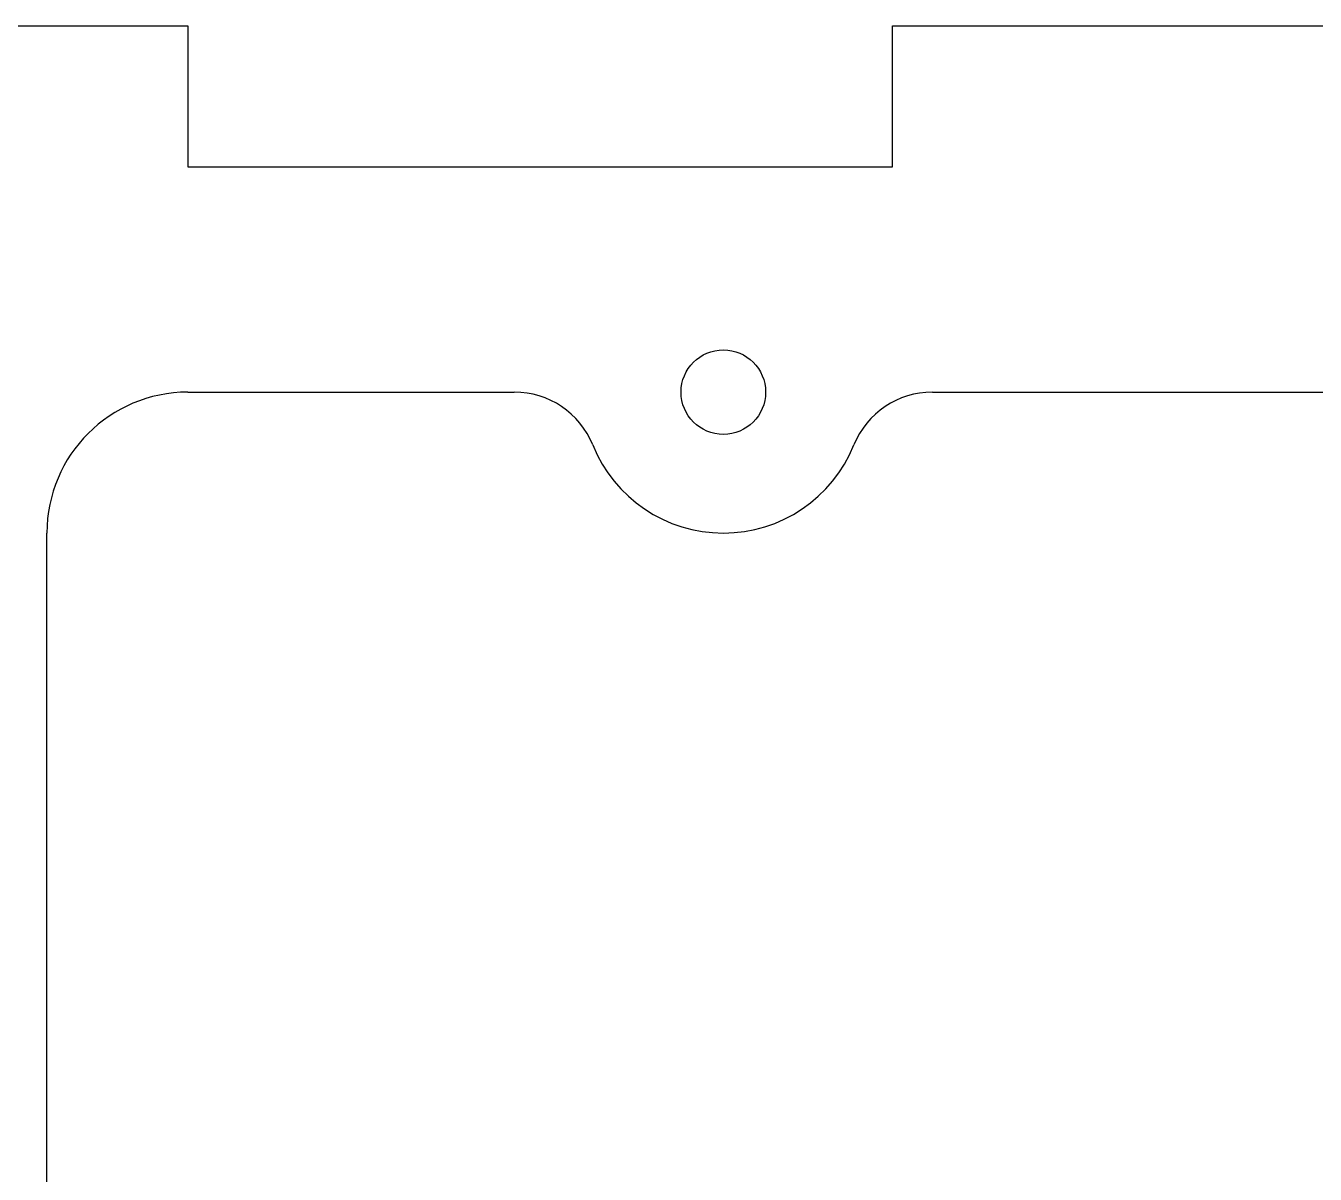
# Model space of a CAD drawing. Header units: millimetres. Extents: x 0 to 150, y -10 to 75.
# Drawn here: x 29.25 to 75, y 34.25 to 75 of the extents above; entities that cross this region are included whole.
import ezdxf

# ---------------------------------------------------------------- set-up
doc = ezdxf.new("R2010")
doc.units = ezdxf.units.MM
doc.layers.get('0').update_dxf_attribs({"linetype": 'CONTINUOUS'})

msp = doc.modelspace()

# ---------------------------------------------------------------- linework, layer by layer
for p, q in [((35, 62.002), (46.584, 62.002)), ((35, 62.002), (46.584, 62.002)), ((61.416, 62.002), (104.584, 62.002)), ((61.416, 62.002), (104.584, 62.002)), ((30, 18.002), (30, 57.002)), ((30, 18.002), (30, 57.002))]:
    msp.add_line(p, q)
msp.add_lwpolyline([(90, 0.002), (60, 0.002), (60, 5.002), (35.001, 5.002), (35.001, -5, -0.414213), (30.001, -10), (20.014, -10, -0.414213), (15.014, -5), (15.014, -4.998), (15, 5.002), (5, 5.002, -0.414214), (0, 10.002), (0, 65.002, -0.414214), (5, 70.002), (15, 70.002), (15, 75.002), (35, 75.002), (35, 70.002), (60, 70.002), (60, 75.002), (90, 75.002)], format="xyb")
msp.add_lwpolyline([(90, 0.002), (60, 0.002), (60, 5.002), (35.001, 5.002), (35.001, -5, -0.414213), (30.001, -10), (20.014, -10, -0.414213), (15.014, -5), (15.014, -4.998), (15, 5.002), (5, 5.002, -0.414214), (0, 10.002), (0, 65.002, -0.414214), (5, 70.002), (15, 70.002), (15, 75.002), (35, 75.002), (35, 70.002), (60, 70.002), (60, 75.002), (90, 75.002)], format="xyb")
msp.add_circle((54, 62.002), 1.5)
msp.add_circle((54, 62.002), 1.5)
for centre, radius, start, end in [((35, 57.002), 5, 90, 180), ((35, 57.002), 5, 90, 180), ((46.584, 59.002), 3, 22.0243, 90), ((46.584, 59.002), 3, 22.0243, 90), ((61.416, 59.002), 3, 90, 157.9757), ((61.416, 59.002), 3, 90, 157.9757), ((54, 62.002), 5, 202.0243, 337.9757), ((54, 62.002), 5, 202.0243, 337.9757)]:
    msp.add_arc(centre, radius, start, end)

doc.saveas('drawing.dxf')
